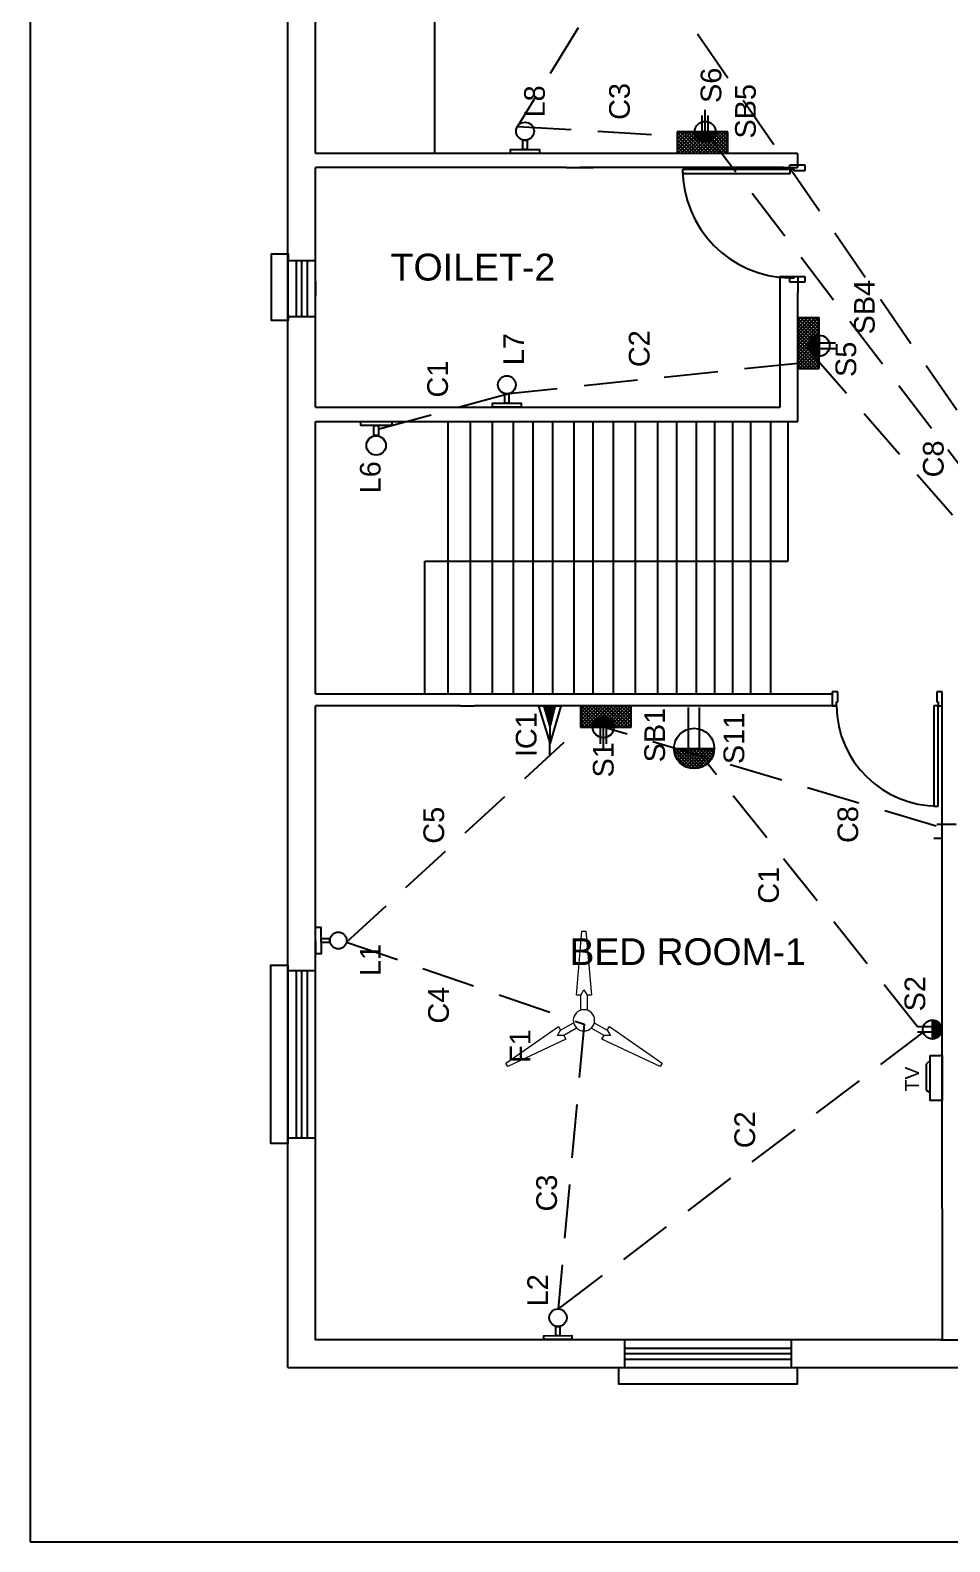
# Model space of a CAD drawing. Header units: inches. Extents: x 1052 to 8538, y 819 to 5894.
# Drawn here: x 3435.3 to 3649.2, y 2125.5 to 2477.2 of the extents above; entities that cross this region are included whole.
import ezdxf

# ---------------------------------------------------------------- set-up
doc = ezdxf.new("R2010")
doc.units = ezdxf.units.IN
doc.header["$LTSCALE"] = 50
doc.header["$MEASUREMENT"] = 0
doc.linetypes.add('HIDDEN', pattern=[0.375, 0.25, -0.125])
for name, color, linetype, lineweight in [('ELEC', 5, 'Continuous', 13), ('FAN', 5, 'Continuous', 15), ('line', 5, 'HIDDEN', 35)]:
    doc.layers.add(name, color=color, linetype=linetype, lineweight=lineweight)
for name, color, linetype in [('Layer3', 7, 'HIDDEN'), ('text', 129, 'Continuous'), ('wiring', 1, 'HIDDEN'), ('XREFCHILD', 134, 'Continuous')]:
    doc.layers.add(name, color=color, linetype=linetype)
doc.styles.add('Annotative', font='arial.ttf')
doc.styles.get("Standard").update_dxf_attribs({"font": 'arial.ttf'})

# ---------------------------------------------------------------- blocks, each defined once
blk = doc.blocks.new('F56')
at = {"layer": 'FAN'}
for p, q in [((-2.31, 7.79), (-0.63, 27.67)), ((-0.63, 27.67), (0.63, 27.67)), ((0.63, 27.67), (2.31, 7.79)), ((-0.98, 7.79), (0, 9.52)), ((0, 9.52), (0.98, 7.79)), ((-0.98, 7.79), (-2.31, 7.79)), ((-0.98, 3.16), (-0.98, 7.79)), ((2.31, 7.79), (0.98, 7.79)), ((0.98, 7.79), (0.98, 3.16)), ((-24.28, -13.29), (-7.9, -1.89)), ((-8.24, -4.76), (-7.23, -3.04)), ((-7.9, -1.89), (-7.24, -3.05)), ((-7.24, -3.05), (-3.23, -0.73)), ((-2.25, -2.43), (-6.26, -4.75)), ((6.26, -4.75), (2.25, -2.43)), ((3.23, -0.73), (7.24, -3.05)), ((7.23, -3.04), (8.24, -4.76)), ((7.24, -3.05), (7.9, -1.89)), ((7.9, -1.89), (24.28, -13.29)), ((-5.59, -5.9), (-23.65, -14.38)), ((-6.25, -4.74), (-8.24, -4.76)), ((-6.26, -4.75), (-5.59, -5.9)), ((5.59, -5.9), (6.26, -4.75)), ((23.65, -14.38), (5.59, -5.9)), ((8.24, -4.76), (6.25, -4.74)), ((-23.65, -14.38), (-24.28, -13.29)), ((24.28, -13.29), (23.65, -14.38))]:
    blk.add_line(p, q, dxfattribs=at)
for start, end in [(0, 180), (180, 0)]:
    blk.add_arc((0, 0), 3.31, start, end, dxfattribs=at)

msp = doc.modelspace()

# ---------------------------------------------------------------- linework, layer by layer
for p, q in [((3435.32, 2691.71), (3435.32, 2125.52)), ((3592.28, 2453.54), (3592.28, 2458.71)), ((3591.61, 2453.54), (3591.61, 2457.38)), ((3592.96, 2453.54), (3592.96, 2457.38)), ((3585.78, 2453.54), (3585.78, 2448.62)), ((3597.59, 2453.54), (3585.78, 2453.54)), ((3589.82, 2453.54), (3594.74, 2453.54)), ((3597.59, 2448.62), (3597.59, 2453.54)), ((3585.78, 2448.62), (3597.59, 2448.62)), ((3613.84, 2410.3), (3613.84, 2398.5)), ((3618.76, 2410.3), (3613.84, 2410.3)), ((3618.76, 2398.5), (3618.76, 2410.3)), ((3618.76, 2406.26), (3618.76, 2401.34)), ((3618.76, 2404.48), (3622.6, 2404.48)), ((3618.76, 2403.12), (3622.6, 2403.12)), ((3613.84, 2398.5), (3618.76, 2398.5)), ((3563.27, 2319.96), (3563.27, 2315.04)), ((3575.08, 2319.96), (3563.27, 2319.96)), ((3575.08, 2315.04), (3575.08, 2319.96)), ((3588.42, 2310.09), (3588.42, 2319.63)), ((3591, 2310.09), (3591, 2319.63)), ((3563.27, 2315.04), (3575.08, 2315.04)), ((3571.04, 2315.04), (3566.12, 2315.04)), ((3567.9, 2315.04), (3567.9, 2311.2)), ((3568.58, 2315.04), (3568.58, 2309.87)), ((3569.25, 2315.04), (3569.25, 2311.2)), ((3585.02, 2310.09), (3594.4, 2310.09)), ((3645.13, 2245.3), (3641.68, 2245.3)), ((3645.13, 2244.09), (3641.68, 2244.09)), ((3645.13, 2242.48), (3645.13, 2246.91)), ((3435.32, 2125.52), (4369.53, 2125.52))]:
    msp.add_line(p, q)
at = {"lineweight": -2}
for p, q in [((3495.2, 2166.06), (3495.2, 2632.45)), ((3495.2, 2218.2), (3495.2, 2627.51)), ((3529.35, 2596.89), (3529.35, 2448.41)), ((3559.97, 2448.49), (3501.67, 2448.49)), ((3613.74, 2448.49), (3559.97, 2448.49)), ((3613.74, 2448.49), (3613.74, 2445.25)), ((3559.97, 2445.25), (3501.67, 2445.25)), ((3551.08, 2445.25), (3543.77, 2445.25)), ((3559.96, 2445.24), (3566.35, 2445.24)), ((3610.5, 2445.25), (3563.21, 2445.25)), ((3610.5, 2445.25), (3613.74, 2445.25)), ((3609.75, 2389.46), (3609.75, 2419.98)), ((3609.75, 2419.98), (3613.85, 2419.93)), ((3613.85, 2419.93), (3613.84, 2416.2)), ((3501.73, 2415.44), (3501.73, 2418.7)), ((3613.84, 2386.18), (3613.84, 2416.2)), ((3501.67, 2408.97), (3501.67, 2410.58)), ((3501.67, 2410.58), (3501.67, 2410.58)), ((3501.67, 2389.46), (3609.75, 2389.46)), ((3501.67, 2386.18), (3613.84, 2386.18)), ((3532.53, 2322.81), (3532.53, 2386.18)), ((3537.69, 2322.81), (3537.69, 2386.18)), ((3542.85, 2322.81), (3542.85, 2386.18)), ((3547.71, 2322.81), (3547.71, 2386.18)), ((3552.27, 2322.81), (3552.27, 2386.18)), ((3556.82, 2322.81), (3556.82, 2386.18)), ((3561.78, 2322.81), (3561.78, 2386.18)), ((3566.24, 2322.81), (3566.24, 2386.18)), ((3570.95, 2322.81), (3570.95, 2386.18)), ((3576.11, 2322.81), (3576.11, 2386.18)), ((3581.27, 2322.81), (3581.27, 2386.18)), ((3585.66, 2322.81), (3585.66, 2386.18)), ((3590.26, 2322.81), (3590.26, 2386.18)), ((3594.55, 2322.81), (3594.55, 2386.18)), ((3598.7, 2322.81), (3598.7, 2386.18)), ((3602.94, 2322.81), (3602.94, 2386.18)), ((3607.56, 2322.81), (3607.56, 2386.18)), ((3611.5, 2386.18), (3611.5, 2353.67)), ((3527.11, 2322.81), (3527.11, 2353.67)), ((3527.11, 2353.67), (3611.5, 2353.67)), ((3501.67, 2322.81), (3621.89, 2322.81)), ((3647.42, 2203.06), (3647.42, 2322.9)), ((3535.36, 2320), (3501.67, 2320)), ((3535.36, 2320), (3538.6, 2320)), ((3622.81, 2320), (3538.6, 2320)), ((3647.42, 2203.06), (3647.42, 2319.66)), ((3501.67, 2289.13), (3501.67, 2292.37)), ((3650.66, 2292.37), (3646.13, 2292.37)), ((3647.42, 2289.13), (3645.48, 2289.13)), ((3647.42, 2203.07), (3647.42, 2172.54)), ((3538.62, 2172.53), (3535.33, 2172.53)), ((3647.11, 2172.53), (3651, 2172.53)), ((3647.42, 2172.54), (3651.06, 2172.54)), ((3495.2, 2166.04), (3806.13, 2166.04))]:
    msp.add_line(p, q, dxfattribs=at)
at = {"color": 40}
for p, q in [((3585.9, 2453.54), (3585.78, 2453.42)), ((3586.73, 2453.54), (3585.78, 2452.59)), ((3587.56, 2453.54), (3585.78, 2451.76)), ((3588.39, 2453.54), (3585.78, 2450.93)), ((3589.22, 2453.54), (3585.78, 2450.1)), ((3590.05, 2453.54), (3585.78, 2449.28)), ((3585.78, 2453.43), (3590.6, 2448.62)), ((3585.78, 2452.61), (3589.77, 2448.62)), ((3585.78, 2451.78), (3588.94, 2448.62)), ((3590.87, 2453.54), (3585.95, 2448.62)), ((3586.51, 2453.54), (3591.43, 2448.62)), ((3591.7, 2453.54), (3586.78, 2448.62)), ((3587.34, 2453.54), (3592.26, 2448.62)), ((3592.53, 2453.54), (3587.61, 2448.62)), ((3588.17, 2453.54), (3593.09, 2448.62)), ((3593.36, 2453.54), (3588.44, 2448.62)), ((3589, 2453.54), (3593.92, 2448.62)), ((3594.19, 2453.54), (3589.27, 2448.62)), ((3589.82, 2453.54), (3594.74, 2448.62)), ((3592.03, 2451.09), (3589.84, 2453.28)), ((3590.18, 2453.54), (3589.85, 2453.2)), ((3590.59, 2453.54), (3589.92, 2452.86)), ((3591.5, 2451.21), (3589.95, 2452.75)), ((3592.45, 2451.08), (3589.99, 2453.54)), ((3591.01, 2453.54), (3590.03, 2452.56)), ((3595.02, 2453.54), (3590.1, 2448.62)), ((3591.42, 2453.54), (3590.17, 2452.28)), ((3591.84, 2453.54), (3590.34, 2452.04)), ((3592.81, 2451.13), (3590.41, 2453.54)), ((3592.25, 2453.54), (3590.53, 2451.81)), ((3590.65, 2453.54), (3595.57, 2448.62)), ((3592.66, 2453.54), (3590.75, 2451.62)), ((3593.13, 2451.23), (3590.82, 2453.54)), ((3595.84, 2453.54), (3590.92, 2448.62)), ((3593.08, 2453.54), (3590.99, 2451.45)), ((3593.42, 2451.35), (3591.24, 2453.54)), ((3593.49, 2453.54), (3591.26, 2451.3)), ((3591.48, 2453.54), (3596.4, 2448.62)), ((3593.91, 2453.54), (3591.56, 2451.19)), ((3593.68, 2451.51), (3591.65, 2453.54)), ((3596.67, 2453.54), (3591.75, 2448.62)), ((3594.32, 2453.54), (3591.89, 2451.11)), ((3593.91, 2451.69), (3592.06, 2453.54)), ((3594.74, 2453.54), (3592.28, 2451.08)), ((3592.31, 2453.54), (3597.23, 2448.62)), ((3594.12, 2451.9), (3592.48, 2453.54)), ((3597.5, 2453.54), (3592.58, 2448.62)), ((3594.7, 2453.09), (3592.73, 2451.12)), ((3594.3, 2452.13), (3592.89, 2453.54)), ((3593.14, 2453.54), (3597.59, 2449.08)), ((3594.46, 2452.39), (3593.31, 2453.54)), ((3594.5, 2452.47), (3593.35, 2451.32)), ((3597.59, 2452.8), (3593.41, 2448.62)), ((3594.59, 2452.67), (3593.72, 2453.54)), ((3593.97, 2453.54), (3597.59, 2449.91)), ((3594.68, 2452.99), (3594.14, 2453.54)), ((3597.59, 2451.97), (3594.24, 2448.62)), ((3594.74, 2453.35), (3594.55, 2453.54)), ((3594.79, 2453.54), (3597.59, 2450.74)), ((3595.62, 2453.54), (3597.59, 2451.57)), ((3596.45, 2453.54), (3597.59, 2452.4)), ((3597.28, 2453.54), (3597.59, 2453.22)), ((3585.78, 2450.95), (3588.12, 2448.62)), ((3585.78, 2450.12), (3587.29, 2448.62)), ((3585.78, 2449.29), (3586.46, 2448.62)), ((3597.59, 2451.14), (3595.07, 2448.62)), ((3597.59, 2450.31), (3595.89, 2448.62)), ((3597.59, 2449.49), (3596.72, 2448.62)), ((3597.59, 2448.66), (3597.55, 2448.62)), ((3614.51, 2410.3), (3613.84, 2409.63)), ((3615.34, 2410.3), (3613.84, 2408.8)), ((3616.17, 2410.3), (3613.84, 2407.97)), ((3617, 2410.3), (3613.84, 2407.14)), ((3617.83, 2410.3), (3613.84, 2406.31)), ((3618.65, 2410.3), (3613.84, 2405.48)), ((3618.76, 2405.21), (3613.84, 2410.13)), ((3618.76, 2409.58), (3613.84, 2404.66)), ((3618.76, 2404.38), (3613.84, 2409.3)), ((3618.76, 2406.04), (3614.5, 2410.3)), ((3618.76, 2406.87), (3615.32, 2410.3)), ((3618.76, 2407.7), (3616.15, 2410.3)), ((3618.76, 2408.53), (3616.98, 2410.3)), ((3618.76, 2409.35), (3617.81, 2410.3)), ((3618.76, 2410.18), (3618.64, 2410.3)), ((3618.76, 2408.75), (3613.84, 2403.83)), ((3618.76, 2403.56), (3613.84, 2408.48)), ((3618.76, 2407.92), (3613.84, 2403)), ((3618.76, 2402.73), (3613.84, 2407.65)), ((3618.76, 2407.09), (3613.84, 2402.17)), ((3618.76, 2401.9), (3613.84, 2406.82)), ((3618.76, 2406.26), (3613.84, 2401.34)), ((3618.76, 2401.07), (3613.84, 2405.99)), ((3616.3, 2403.64), (3618.76, 2406.09)), ((3616.31, 2404.06), (3618.5, 2406.25)), ((3616.35, 2403.28), (3618.76, 2405.68)), ((3616.43, 2404.59), (3617.97, 2406.13)), ((3618.76, 2403.84), (3617.03, 2405.56)), ((3618.76, 2404.25), (3617.26, 2405.75)), ((3618.76, 2404.66), (3617.5, 2405.92)), ((3618.76, 2405.08), (3617.78, 2406.06)), ((3618.76, 2405.49), (3618.08, 2406.17)), ((3618.76, 2405.91), (3618.42, 2406.24)), ((3618.76, 2405.43), (3613.84, 2400.51)), ((3618.76, 2400.24), (3613.84, 2405.16)), ((3618.76, 2404.61), (3613.84, 2399.69)), ((3618.76, 2399.41), (3613.84, 2404.33)), ((3618.76, 2403.78), (3613.84, 2398.86)), ((3618.76, 2398.59), (3613.84, 2403.51)), ((3618.02, 2398.5), (3613.84, 2402.68)), ((3618.76, 2402.95), (3614.3, 2398.5)), ((3618.76, 2402.12), (3615.13, 2398.5)), ((3618.76, 2401.35), (3616.3, 2403.81)), ((3618.76, 2401.76), (3616.33, 2404.19)), ((3618.31, 2401.38), (3616.34, 2403.35)), ((3618.76, 2402.18), (3616.41, 2404.53)), ((3616.45, 2402.95), (3618.76, 2405.26)), ((3618.76, 2402.59), (3616.52, 2404.83)), ((3617.69, 2401.58), (3616.54, 2402.74)), ((3616.57, 2402.67), (3618.76, 2404.85)), ((3618.76, 2403.01), (3616.67, 2405.1)), ((3616.73, 2402.41), (3618.76, 2404.44)), ((3618.76, 2403.42), (3616.84, 2405.34)), ((3616.91, 2402.18), (3618.76, 2404.02)), ((3617.12, 2401.97), (3618.76, 2403.61)), ((3617.35, 2401.79), (3618.76, 2403.19)), ((3617.61, 2401.63), (3618.76, 2402.78)), ((3617.89, 2401.5), (3618.76, 2402.36)), ((3617.19, 2398.5), (3613.84, 2401.85)), ((3616.36, 2398.5), (3613.84, 2401.02)), ((3615.53, 2398.5), (3613.84, 2400.19)), ((3614.71, 2398.5), (3613.84, 2399.36)), ((3613.88, 2398.5), (3613.84, 2398.54)), ((3618.76, 2401.29), (3615.96, 2398.5)), ((3618.76, 2400.46), (3616.79, 2398.5)), ((3618.76, 2399.64), (3617.62, 2398.5)), ((3618.21, 2401.4), (3618.76, 2401.95)), ((3618.76, 2398.81), (3618.44, 2398.5)), ((3618.57, 2401.35), (3618.76, 2401.54)), ((3563.27, 2315.78), (3567.45, 2319.96)), ((3563.27, 2316.61), (3566.62, 2319.96)), ((3563.27, 2317.44), (3565.79, 2319.96)), ((3563.27, 2318.27), (3564.97, 2319.96)), ((3563.27, 2319.1), (3564.14, 2319.96)), ((3563.27, 2319.92), (3563.31, 2319.96)), ((3567.72, 2315.04), (3563.27, 2319.5)), ((3566.89, 2315.04), (3563.27, 2318.67)), ((3566.07, 2315.04), (3563.27, 2317.84)), ((3563.36, 2315.04), (3568.28, 2319.96)), ((3568.55, 2315.04), (3563.63, 2319.96)), ((3564.19, 2315.04), (3569.11, 2319.96)), ((3569.38, 2315.04), (3564.46, 2319.96)), ((3565.02, 2315.04), (3569.94, 2319.96)), ((3570.21, 2315.04), (3565.29, 2319.96)), ((3565.84, 2315.04), (3570.76, 2319.96)), ((3571.04, 2315.04), (3566.12, 2319.96)), ((3566.67, 2315.04), (3571.59, 2319.96)), ((3571.86, 2315.04), (3566.94, 2319.96)), ((3567.5, 2315.04), (3572.42, 2319.96)), ((3572.69, 2315.04), (3567.77, 2319.96)), ((3568.33, 2315.04), (3573.25, 2319.96)), ((3573.52, 2315.04), (3568.6, 2319.96)), ((3569.16, 2315.04), (3574.08, 2319.96)), ((3574.35, 2315.04), (3569.43, 2319.96)), ((3569.99, 2315.04), (3574.91, 2319.96)), ((3575.08, 2315.15), (3570.26, 2319.96)), ((3570.81, 2315.04), (3575.08, 2319.31)), ((3575.08, 2315.98), (3571.09, 2319.96)), ((3571.64, 2315.04), (3575.08, 2318.48)), ((3575.08, 2316.8), (3571.91, 2319.96)), ((3572.47, 2315.04), (3575.08, 2317.65)), ((3575.08, 2317.63), (3572.74, 2319.96)), ((3575.08, 2318.46), (3573.57, 2319.96)), ((3575.08, 2319.29), (3574.4, 2319.96)), ((3565.24, 2315.04), (3563.27, 2317.01)), ((3564.41, 2315.04), (3563.27, 2316.19)), ((3563.58, 2315.04), (3563.27, 2315.36)), ((3566.12, 2315.04), (3568.58, 2317.5)), ((3566.12, 2315.23), (3566.31, 2315.04)), ((3566.16, 2315.49), (3568.13, 2317.46)), ((3566.18, 2315.59), (3566.72, 2315.04)), ((3566.27, 2315.91), (3567.14, 2315.04)), ((3566.36, 2316.11), (3567.51, 2317.26)), ((3566.4, 2316.2), (3567.55, 2315.04)), ((3566.54, 2315.04), (3568.97, 2317.47)), ((3566.56, 2316.45), (3567.97, 2315.04)), ((3566.74, 2316.68), (3568.38, 2315.04)), ((3566.95, 2315.04), (3569.3, 2317.39)), ((3566.95, 2316.89), (3568.8, 2315.04)), ((3567.18, 2317.07), (3569.21, 2315.04)), ((3567.37, 2315.04), (3569.6, 2317.28)), ((3567.44, 2317.23), (3569.62, 2315.04)), ((3567.73, 2317.35), (3570.04, 2315.04)), ((3567.78, 2315.04), (3569.87, 2317.14)), ((3568.05, 2317.45), (3570.45, 2315.04)), ((3568.19, 2315.04), (3570.11, 2316.96)), ((3568.41, 2317.5), (3570.87, 2315.04)), ((3568.61, 2315.04), (3570.33, 2316.77)), ((3568.83, 2317.49), (3571.02, 2315.3)), ((3569.02, 2315.04), (3570.52, 2316.55)), ((3569.36, 2317.37), (3570.91, 2315.83)), ((3569.44, 2315.04), (3570.69, 2316.3)), ((3569.85, 2315.04), (3570.83, 2316.03)), ((3570.27, 2315.04), (3570.94, 2315.72)), ((3570.68, 2315.04), (3571.01, 2315.38)), ((3573.3, 2315.04), (3575.08, 2316.82)), ((3574.13, 2315.04), (3575.08, 2315.99)), ((3574.96, 2315.04), (3575.08, 2315.16)), ((3589.22, 2305.42), (3585.04, 2309.59)), ((3585.7, 2310.09), (3585.06, 2309.45)), ((3586.49, 2310.09), (3585.2, 2308.8)), ((3588.21, 2305.64), (3585.26, 2308.58)), ((3590.02, 2305.4), (3585.34, 2310.09)), ((3587.28, 2310.09), (3585.41, 2308.21)), ((3588.07, 2310.09), (3585.67, 2307.69)), ((3588.86, 2310.09), (3585.99, 2307.22)), ((3590.72, 2305.5), (3586.13, 2310.09)), ((3589.65, 2310.09), (3586.36, 2306.8)), ((3590.44, 2310.09), (3586.78, 2306.42)), ((3591.33, 2305.68), (3586.92, 2310.09)), ((3591.23, 2310.09), (3587.24, 2306.1)), ((3591.88, 2305.92), (3587.71, 2310.09)), ((3592.02, 2310.09), (3587.75, 2305.82)), ((3592.81, 2310.09), (3588.32, 2305.6)), ((3592.37, 2306.22), (3588.5, 2310.09)), ((3593.6, 2310.09), (3588.97, 2305.45)), ((3592.81, 2306.56), (3589.29, 2310.09)), ((3594.39, 2310.09), (3589.7, 2305.39)), ((3593.21, 2306.96), (3590.08, 2310.09)), ((3594.33, 2309.23), (3590.56, 2305.47)), ((3593.56, 2307.4), (3590.87, 2310.09)), ((3593.86, 2307.89), (3591.66, 2310.09)), ((3593.94, 2308.06), (3591.74, 2305.85)), ((3594.1, 2308.44), (3592.45, 2310.09)), ((3594.29, 2309.04), (3593.24, 2310.09)), ((3594.39, 2309.73), (3594.03, 2310.09)), ((3645.13, 2246.9), (3647.34, 2244.69)), ((3645.3, 2246.9), (3645.13, 2246.73)), ((3645.62, 2246.85), (3645.13, 2246.36)), ((3645.91, 2246.76), (3645.13, 2245.99)), ((3646.17, 2246.65), (3645.13, 2245.61)), ((3645.13, 2246.53), (3647.31, 2244.34)), ((3646.4, 2246.51), (3645.13, 2245.24)), ((3646.6, 2246.34), (3645.13, 2244.87)), ((3646.79, 2246.16), (3645.13, 2244.5)), ((3645.13, 2246.15), (3647.24, 2244.04)), ((3646.95, 2245.95), (3645.13, 2244.13)), ((3645.13, 2245.78), (3647.14, 2243.77)), ((3647.09, 2245.71), (3645.13, 2243.75)), ((3647.21, 2245.46), (3645.13, 2243.38)), ((3645.13, 2245.41), (3647.01, 2243.53)), ((3647.29, 2245.17), (3645.13, 2243.01)), ((3645.13, 2245.04), (3646.86, 2243.31)), ((3647.34, 2244.84), (3645.13, 2242.64)), ((3645.13, 2244.67), (3646.68, 2243.12)), ((3645.13, 2244.29), (3646.48, 2242.94)), ((3645.13, 2243.92), (3646.26, 2242.79)), ((3647.33, 2244.46), (3645.36, 2242.5)), ((3645.53, 2246.87), (3647.3, 2245.1)), ((3647.23, 2243.99), (3645.84, 2242.6)), ((3646.09, 2246.69), (3647.13, 2245.65)), ((3645.13, 2243.55), (3646.01, 2242.67)), ((3645.13, 2243.18), (3645.74, 2242.57)), ((3645.13, 2242.8), (3645.43, 2242.5))]:
    msp.add_line(p, q, dxfattribs=at)
at = {"color": 3}
for p, q in [((3587.05, 2443.81), (3587.05, 2444.85)), ((3587.05, 2444.85), (3611.97, 2444.85)), ((3611.97, 2444.85), (3611.97, 2445.89)), ((3611.97, 2445.89), (3615.43, 2445.89)), ((3611.97, 2444.85), (3611.97, 2443.81)), ((3613, 2444.85), (3611.97, 2444.85)), ((3613, 2444.51), (3613, 2444.85)), ((3615.43, 2444.51), (3613, 2444.51)), ((3615.43, 2445.89), (3615.43, 2444.51)), ((3611.97, 2443.81), (3587.05, 2443.81)), ((3611.97, 2418.55), (3611.97, 2419.59)), ((3611.97, 2419.59), (3613, 2419.59)), ((3613, 2419.93), (3615.43, 2419.93)), ((3613, 2419.59), (3613, 2419.93)), ((3615.43, 2419.93), (3615.43, 2418.55)), ((3615.43, 2418.55), (3611.97, 2418.55)), ((3623.13, 2323.24), (3621.84, 2323.24)), ((3621.84, 2323.24), (3621.84, 2320)), ((3623.13, 2320.97), (3623.13, 2323.24)), ((3647.42, 2323.24), (3646.13, 2323.24)), ((3646.13, 2323.24), (3646.13, 2320.97)), ((3647.42, 2320), (3647.42, 2323.24)), ((3621.84, 2320), (3622.81, 2320)), ((3622.81, 2320), (3622.81, 2320.97)), ((3622.81, 2320.97), (3623.13, 2320.97)), ((3645.48, 2320), (3645.48, 2296.68)), ((3646.45, 2320), (3645.48, 2320)), ((3646.13, 2320.97), (3646.45, 2320.97)), ((3646.45, 2320.97), (3646.45, 2320)), ((3646.45, 2296.68), (3646.45, 2320)), ((3646.45, 2320), (3647.42, 2320)), ((3645.48, 2296.68), (3646.45, 2296.68))]:
    msp.add_line(p, q, dxfattribs=at)
at = {"color": 4}
for p, q in [((3613.74, 2445.25), (3613.74, 2445.25)), ((3501.67, 2423.54), (3495.2, 2423.54)), ((3495.2, 2423.54), (3495.2, 2410.58)), ((3501.67, 2410.58), (3501.67, 2423.54)), ((3495.2, 2410.58), (3501.67, 2410.58)), ((3501.67, 2258.36), (3495.2, 2258.36)), ((3495.2, 2258.36), (3495.2, 2219.5)), ((3501.67, 2219.5), (3501.67, 2258.36)), ((3495.2, 2219.5), (3501.67, 2219.5)), ((3573.49, 2172.53), (3573.49, 2166.06)), ((3612.36, 2172.53), (3573.49, 2172.53)), ((3612.36, 2166.06), (3612.36, 2172.53)), ((3573.49, 2166.06), (3612.36, 2166.06))]:
    msp.add_line(p, q, dxfattribs=at)
at = {"color": 5}
for p, q in [((3497.14, 2423.54), (3497.14, 2410.58)), ((3498.44, 2423.54), (3498.44, 2410.58)), ((3499.73, 2423.54), (3499.73, 2410.58)), ((3497.14, 2258.36), (3497.14, 2219.5)), ((3498.44, 2258.36), (3498.44, 2219.5)), ((3499.73, 2258.36), (3499.73, 2219.5)), ((3573.49, 2170.59), (3612.36, 2170.59)), ((3573.49, 2169.29), (3612.36, 2169.29)), ((3573.49, 2168), (3612.36, 2168))]:
    msp.add_line(p, q, dxfattribs=at)
at = {"lineweight": -2}
for points in [[(3501.67, 2448.49), (3501.67, 2556.66)], [(3501.67, 2412.21), (3501.67, 2445.25)], [(3501.67, 2389.46), (3501.67, 2408.97)], [(3501.67, 2322.81), (3501.67, 2386.18)], [(3501.67, 2292.37), (3501.67, 2320)], [(3501.67, 2232.78), (3501.67, 2289.13)], [(3535.36, 2172.53), (3501.67, 2172.53), (3501.67, 2229.54)], [(3647.42, 2172.53), (3538.6, 2172.53)]]:
    msp.add_lwpolyline(points, dxfattribs=at)
for points in [[(3550.87, 2449.43), (3549.91, 2449.43), (3549.91, 2451.6), (3550.87, 2451.6)], [(3553.72, 2448.57), (3547.04, 2448.53), (3547.04, 2449.41), (3553.72, 2449.44)], [(3546.63, 2390.43), (3545.67, 2390.43), (3545.67, 2392.6), (3546.63, 2392.6)], [(3549.48, 2389.57), (3542.8, 2389.53), (3542.8, 2390.41), (3549.48, 2390.44)], [(3512.18, 2386.15), (3519.4, 2386.19), (3519.4, 2385.25), (3512.18, 2385.21)], [(3515.26, 2385.22), (3516.29, 2385.22), (3516.29, 2382.88), (3515.26, 2382.88)], [(3501.72, 2262.28), (3501.68, 2268.55), (3502.92, 2268.55), (3502.96, 2262.28)], [(3502.94, 2264.95), (3502.94, 2265.85), (3504.98, 2265.85), (3504.98, 2264.95)], [(3561.3, 2172.63), (3554.79, 2172.59), (3554.79, 2173.45), (3561.3, 2173.48)], [(3558.52, 2173.47), (3557.59, 2173.47), (3557.59, 2175.58), (3558.52, 2175.58)]]:
    msp.add_lwpolyline(points, close=True, dxfattribs=at)
at = {"color": 5}
for points in [[(3495.29, 2410.94), (3495.29, 2409.64), (3491.41, 2409.64), (3491.41, 2423.9), (3491.41, 2425.19), (3495.29, 2425.19), (3495.29, 2423.9)], [(3495.2, 2219.5), (3495.2, 2218.2), (3491.31, 2218.2), (3491.31, 2258.36), (3491.31, 2259.66), (3495.2, 2259.66), (3495.2, 2258.36)], [(3612.36, 2166.06), (3613.65, 2166.06), (3613.65, 2162.17), (3573.49, 2162.17), (3572.19, 2162.17), (3572.19, 2166.06), (3573.49, 2166.06)]]:
    msp.add_lwpolyline(points, dxfattribs=at)
at = {"lineweight": -2}
for centre, radius in [((3550.39, 2453.71), 2.09), ((3546.16, 2394.71), 2.09), ((3515.77, 2380.59), 2.26), ((3506.97, 2265.4), 1.96), ((3558.06, 2177.65), 2.04)]:
    msp.add_circle(centre, radius, dxfattribs=at)
for centre, radius in [((3592.28, 2453.54), 2.46), ((3618.76, 2403.8), 2.46), ((3568.58, 2315.04), 2.46), ((3589.71, 2310.09), 4.69), ((3645.13, 2244.69), 2.21)]:
    msp.add_circle(centre, radius)
at = {"color": 3}
for centre, radius, start, end in [((3612.31, 2444.85), 25.27, 180, 269.2097), ((3646.45, 2320.33), 23.65, 180.7903, 270)]:
    msp.add_arc(centre, radius, start, end, dxfattribs=at)
at = {"layer": 'Layer3'}
for q in [(3506.6, 2598.02), (3592.28, 2453.54), (3616.39, 2402.74), (3568.58, 2315.04)]:
    msp.add_line((3735.89, 2265.3), q, dxfattribs=at)
at = {"layer": 'line', "lineweight": -2}
for p, q in [((3555.11, 2319.95), (3555.05, 2319.16)), ((3555.11, 2319.95), (3556.37, 2315.78)), ((3555.56, 2319.95), (3555.27, 2318.37)), ((3555.85, 2319.95), (3555.46, 2317.72)), ((3555.56, 2319.95), (3556.54, 2316.49)), ((3556.16, 2319.95), (3555.65, 2317.07)), ((3556.65, 2319.95), (3555.81, 2316.51)), ((3555.85, 2319.95), (3556.69, 2317.1)), ((3557, 2319.95), (3556, 2315.84)), ((3556.16, 2319.95), (3556.86, 2317.79)), ((3556.65, 2319.95), (3556.99, 2318.36)), ((3557, 2319.95), (3557.21, 2319.24))]:
    msp.add_line(p, q, dxfattribs=at)
at = {"layer": 'wiring'}
for p, q in [((3592.24, 2525.66), (3548.62, 2454.81)), ((3548.62, 2454.81), (3585.78, 2452.61)), ((3613.84, 2399.69), (3546.63, 2392.6)), ((3546.63, 2392.6), (3515.26, 2384.05)), ((3508.9, 2265.05), (3563.27, 2315.04)), ((3641.68, 2245.3), (3592.81, 2306.56)), ((3508.9, 2265.05), (3564.14, 2245.96)), ((3564.14, 2245.96), (3558.06, 2179.68)), ((3643.01, 2244.09), (3558.06, 2179.68))]:
    msp.add_line(p, q, dxfattribs=at)
at = {"layer": 'XREFCHILD', "lineweight": -2}
for p, q in [((3558.8, 2319.95), (3553.53, 2319.95)), ((3553.53, 2319.95), (3556.21, 2311.18)), ((3556.21, 2315.1), (3554.82, 2319.95)), ((3556.21, 2311.18), (3558.8, 2319.95)), ((3556.21, 2315.1), (3557.38, 2319.95)), ((3556.18, 2308.54), (3556.21, 2315.1))]:
    msp.add_line(p, q, dxfattribs=at)
at = {"layer": 'XREFCHILD'}
for p, q in [((3644.59, 2237.48), (3643.67, 2236.65)), ((3643.67, 2236.65), (3643.67, 2230.6)), ((3643.67, 2230.6), (3644.59, 2230.02))]:
    msp.add_line(p, q, dxfattribs=at)
msp.add_lwpolyline([(3644.59, 2238.63), (3647.41, 2238.63), (3647.41, 2228.16), (3644.59, 2228.16)], close=True, dxfattribs=at)

# ---------------------------------------------------------------- block references
at = {"layer": 'ELEC', "xscale": 0.7488093624368723, "yscale": 0.7488094062957598, "zscale": 0.7488094214163653}
msp.add_blockref('F56', (3564.08, 2246.84), dxfattribs=at)

# ---------------------------------------------------------------- texts
at = {"lineweight": -2, "attachment_point": 1}
for s, width, gutter_width, insert, char_height in [('TOILET-2', 17.9752, 31.23, (3519.12, 2425.21), 6.247), ('BED ROOM-1', 53.3774, 31.05, (3560.74, 2265.92), 6.21)]:
    msp.add_mtext_dynamic_manual_height_columns(s, width=width, gutter_width=gutter_width, heights=[0], dxfattribs=dict(at, insert=insert, char_height=char_height))
at = {"layer": 'text', "lineweight": -2, "char_height": 4.809, "attachment_point": 1, "rotation": 90}
for s, width, insert in [('S6', 4.8091, (3591.23, 2460.27)), ('L8', 4.1796, (3550.18, 2456.9)), ('C3', 4.1796, (3569.95, 2456.33)), ('SB5', 4.1796, (3599.24, 2451.99)), ('SB4', 4.1796, (3626.9, 2406.42)), ('L7', 4.1796, (3545.35, 2399.26)), ('C2', 4.1796, (3574.53, 2398.81)), ('S5', 4.8091, (3622.6, 2396.51)), ('C1', 4.1796, (3527.65, 2391.74)), ('C8', 4.1796, (3642.93, 2373.16)), ('L6', 4.1796, (3511.99, 2369.45)), ('IC1', 4.1796, (3548.25, 2308.07)), ('SB1', 4.1796, (3578.14, 2306.85)), ('S11', 4.1796, (3596.56, 2306.45)), ('S1', 4.1796, (3566.18, 2303.34)), ('C5', 4.1796, (3526.76, 2287.92)), ('C8', 4.1796, (3623.06, 2288.09)), ('C1', 4.1796, (3604.61, 2273.98)), ('L1', 4.1796, (3511.99, 2257.11)), ('C4', 4.1796, (3527.86, 2246.07)), ('S2', 4.1796, (3638.65, 2248.92)), ('F1', 4.1796, (3546.84, 2236.92)), ('C2', 4.1796, (3599.08, 2217.08)), ('C3', 4.1796, (3553, 2202.36)), ('L2', 4.1796, (3550.93, 2180.29))]:
    msp.add_mtext_dynamic_manual_height_columns(s, width=width, gutter_width=24.05, heights=[0], dxfattribs=dict(at, insert=insert))
at = {"layer": 'XREFCHILD', "lineweight": -2, "insert": (3638.75, 2227.77), "char_height": 7.7733, "attachment_point": 1, "rotation": 90, "style": 'Annotative'}
msp.add_mtext_dynamic_manual_height_columns('{\\H0.41667x;  TV}', width=10.1425, gutter_width=38.87, heights=[0], dxfattribs=at)

doc.saveas('drawing.dxf')
